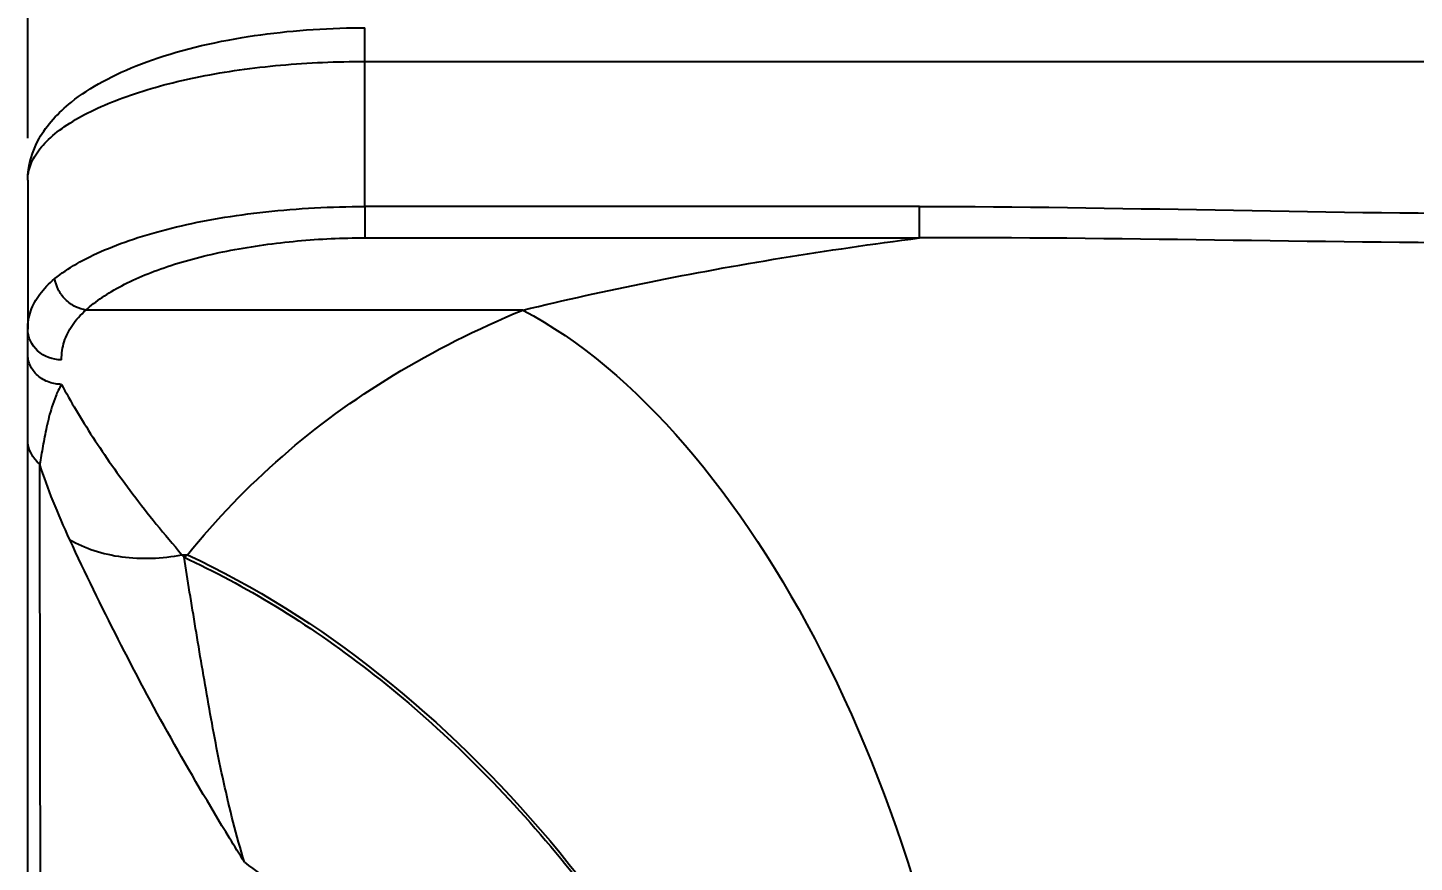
# Model space of a CAD drawing. Header units: millimetres. Extents: x 3724 to 4565, y 1133 to 1727.
# Drawn here: x 3853.63 to 3874.2, y 1564.1 to 1576.48 of the extents above; entities that cross this region are included whole.
import ezdxf

# ---------------------------------------------------------------- set-up
doc = ezdxf.new("R2010")
doc.units = ezdxf.units.MM
doc.layers.add('DIM', color=3, linetype='Continuous')
doc.styles.get("Standard").update_dxf_attribs({"font": 'arial.ttf'})
doc.dimstyles.new('사본 ISO-25', dxfattribs={"dimtxt": 7, "dimasz": 7, "dimexe": 1.25, "dimexo": 0.625, "dimtad": 1, "dimtih": 1, "dimtoh": 1, "dimdec": 1, "dimdsep": 46, "dimtxsty": 'Standard', "dimcen": 2.5, "dimclrd": 3, "dimclre": 3, "dimclrt": 4, "dimadec": 0, "dimazin": 0, "dimtfac": 1, "dimtdec": 1, "dimtmove": 0, "dimatfit": 3, "dimfxl": 1, "dimarcsym": 0})

# ---------------------------------------------------------------- blocks, each defined once
blk = doc.blocks.new('*D13')
at = {"layer": 'Defpoints', "color": 0, "transparency": 16777216}
for p in [(3897.628, 1628.953), (3853.628, 1574.216), (3897.628, 1574.216)]:
    blk.add_point(p, dxfattribs=at)
at = {"layer": 'DIM', "color": 3, "lineweight": -2, "transparency": 16777216}
for p, q in [((3853.628, 1574.841), (3853.628, 1630.203)), ((3897.628, 1574.841), (3897.628, 1630.203)), ((3860.628, 1628.953), (3868.487, 1628.953)), ((3890.628, 1628.953), (3882.768, 1628.953))]:
    blk.add_line(p, q, dxfattribs=at)
at = {"layer": 'DIM', "color": 3, "transparency": 16777216}
for points in [[(3860.628, 1630.119), (3860.628, 1627.786), (3853.628, 1628.953)], [(3890.628, 1630.119), (3890.628, 1627.786), (3897.628, 1628.953)]]:
    blk.add_solid(points, dxfattribs=at)
at = {"layer": 'DIM', "color": 4, "transparency": 16777216, "insert": (3875.628, 1628.953), "char_height": 7, "attachment_point": 5}
blk.add_mtext('44', dxfattribs=at)

msp = doc.modelspace()

# ---------------------------------------------------------------- linework, layer by layer
at = {"extrusion": (0, 1, 0)}
for p, q in [((3858.628, 1575.977), (3892.628, 1575.977)), ((3858.628, 1573.826), (3858.628, 1575.977)), ((3853.628, 1574.216), (3853.628, 1572.006)), ((3866.859, 1573.826), (3858.628, 1573.826)), ((3858.628, 1573.826), (3858.628, 1573.361)), ((3866.859, 1573.36), (3866.859, 1573.826)), ((3858.628, 1573.361), (3866.855, 1573.36)), ((3861.628, 1572.443), (3861.628, 1572.443)), ((3862.128, 1572.554), (3862.128, 1572.554)), ((3860.973, 1572.29), (3854.49, 1572.29)), ((3855.946, 1568.623), (3855.916, 1568.661)), ((3855.916, 1568.661), (3855.997, 1568.661))]:
    msp.add_line(p, q, dxfattribs=at)
at = {"extrusion": (-2.22045e-16, 6.16298e-33, -1)}
msp.add_ellipse((3860.973, 1561.103), major_axis=(-2.884, 11.648), ratio=0.526229, start_param=0.439717, end_param=1.870355, dxfattribs=at)
at = {"extrusion": (-2.22045e-16, -6.01853e-36, -1)}
msp.add_ellipse((3854.129, 1572.006), major_axis=(-0.501, 0), ratio=0.907559, start_param=4.712408, end_param=6.28321, dxfattribs=at)
at = {"extrusion": (-2.22045e-16, 0, -1)}
msp.add_ellipse((3853.628, 1543.973), major_axis=(0, 30.886), ratio=0, start_param=-0.460906, end_param=-0.433244, dxfattribs=at)
at = {"extrusion": (-2.22045e-16, -2.46519e-32, -1)}
msp.add_ellipse((3855.997, 1558.926), major_axis=(-7.122, 9.658), ratio=0.635664, start_param=0.859421, end_param=2.077537, dxfattribs=at)
for points, knots in [([(3853.628, 1574.216), (3853.628, 1574.43), (3853.691, 1574.646), (3853.912, 1575.037), (3854.076, 1575.215), (3854.551, 1575.594), (3854.901, 1575.783), (3855.745, 1576.106), (3856.256, 1576.24), (3857.295, 1576.412), (3857.828, 1576.461), (3858.448, 1576.476), (3858.538, 1576.477), (3858.628, 1576.477)], [0, 0, 0, 0, 0.1152638, 0.1152638, 0.2403177, 0.2403177, 0.4122344, 0.4122344, 0.5920963, 0.5920963, 0.7516159, 0.7516159, 0.77855, 0.77855, 0.77855, 0.77855]), ([(3858.628, 1575.977), (3858.628, 1576.046), (3858.628, 1576.163), (3858.628, 1576.307), (3858.628, 1576.396), (3858.628, 1576.456), (3858.628, 1576.475), (3858.628, 1576.477), (3858.628, 1576.477)], [0, 0, 0, 0, 0.3169157, 0.4755761, 0.6342364, 0.7928968, 0.9515572, 0.9988114, 0.9988114, 0.9988114, 0.9988114]), ([(3853.628, 1574.216), (3853.628, 1574.293), (3853.657, 1574.448), (3853.793, 1574.681), (3854.018, 1574.906), (3854.326, 1575.117), (3854.704, 1575.31), (3855.145, 1575.481), (3855.64, 1575.632), (3856.182, 1575.758), (3856.766, 1575.857), (3857.377, 1575.927), (3858.003, 1575.968), (3858.42, 1575.977), (3858.628, 1575.977)], [0.0000033, 0.0000033, 0.0000033, 0.0000033, 0.0833333, 0.1666667, 0.25, 0.3333333, 0.4166667, 0.5, 0.5833333, 0.6666667, 0.75, 0.8333333, 0.9166667, 1, 1, 1, 1]), ([(3854.767, 1573.181), (3855.071, 1573.311), (3855.43, 1573.427), (3855.833, 1573.523), (3856.236, 1573.619), (3856.685, 1573.695), (3857.159, 1573.746), (3857.632, 1573.798), (3858.13, 1573.826), (3858.628, 1573.826)], [0.25, 0.25, 0.25, 0.25, 0.5, 0.5, 0.5, 0.75, 0.75, 0.75, 1, 1, 1, 1]), ([(3854.129, 1571.551), (3854.129, 1571.645), (3854.156, 1571.825), (3854.278, 1572.07), (3854.411, 1572.219), (3854.49, 1572.29)], [0, 0, 0, 0, 0.3333333, 0.6666667, 1, 1, 1, 1]), ([(3853.628, 1570.363), (3853.628, 1570.458), (3853.628, 1570.654), (3853.628, 1570.915), (3853.628, 1571.129), (3853.628, 1571.294), (3853.628, 1571.461), (3853.628, 1571.577), (3853.628, 1571.636)], [0, 0, 0, 0, 0.250602, 0.501204, 0.626505, 0.751806, 0.877107, 1, 1, 1, 1]), ([(3853.775, 1571.319), (3853.75, 1571.341), (3853.728, 1571.365), (3853.709, 1571.391), (3853.691, 1571.416), (3853.675, 1571.443), (3853.663, 1571.471)], [0.5000011, 0.5000011, 0.5000011, 0.5000011, 0.6250008, 0.6250008, 0.6250008, 0.7500005, 0.7500005, 0.7500005, 0.7500005]), ([(3854.128, 1571.188), (3854.093, 1571.126), (3854.039, 1571.011), (3853.985, 1570.855), (3853.941, 1570.702), (3853.896, 1570.505), (3853.85, 1570.266), (3853.82, 1570.088), (3853.806, 1570.002)], [0.0001309, 0.0001309, 0.0001309, 0.0001309, 0.1230155, 0.248299, 0.3735825, 0.498866, 0.749433, 1, 1, 1, 1]), ([(3854.128, 1571.188), (3854.099, 1571.188), (3854.069, 1571.19), (3854.038, 1571.195), (3854.007, 1571.2), (3853.976, 1571.208), (3853.945, 1571.219)], [0, 0, 0, 0, 0.1250019, 0.1250019, 0.1250019, 0.2500016, 0.2500016, 0.2500016, 0.2500016]), ([(3854.128, 1571.188), (3854.262, 1570.937), (3854.573, 1570.414), (3855.166, 1569.566), (3855.651, 1568.968), (3855.916, 1568.661)], [0.0001452, 0.0001452, 0.0001452, 0.0001452, 0.3333333, 0.6666667, 1, 1, 1, 1]), ([(3853.628, 1540.974), (3853.628, 1541.349), (3853.628, 1542.161), (3853.628, 1543.576), (3853.628, 1545.23), (3853.628, 1547.756), (3853.628, 1551.464), (3853.628, 1556.817), (3853.628, 1563.073), (3853.628, 1567.835), (3853.628, 1570.363)], [0, 0, 0, 0, 0.083332, 0.166663, 0.249995, 0.333327, 0.49999, 0.666654, 0.833317, 1, 1, 1, 1]), ([(3853.812, 1567.074), (3853.81, 1567.46), (3853.809, 1567.907), (3853.809, 1568.254), (3853.809, 1568.6), (3853.809, 1568.845), (3853.808, 1569.121)], [0.88461538, 0.88461538, 0.88461538, 0.88461538, 0.92307692, 0.92307692, 0.92307692, 0.96153846, 0.96153846, 0.96153846, 0.96153846]), ([(3854.252, 1568.884), (3854.363, 1568.821), (3854.605, 1568.713), (3855.159, 1568.586), (3855.619, 1568.604), (3855.916, 1568.661)], [0, 0, 0, 0, 0.249699, 0.499799, 1, 1, 1, 1]), ([(3855.753, 1565.94), (3855.477, 1566.432), (3855.218, 1566.921), (3854.969, 1567.41), (3854.72, 1567.899), (3854.482, 1568.389), (3854.252, 1568.884)], [0.3828737, 0.3828737, 0.3828737, 0.3828737, 0.6914369, 0.6914369, 0.6914369, 1, 1, 1, 1]), ([(3856.843, 1564.1), (3856.722, 1564.498), (3856.522, 1565.289), (3856.306, 1566.449), (3856.116, 1567.581), (3856, 1568.289), (3855.946, 1568.623)], [0, 0, 0, 0, 0.250002, 0.500004, 0.750002, 1, 1, 1, 1]), ([(3853.815, 1560.333), (3853.816, 1560.711), (3853.819, 1561.088), (3853.819, 1561.476), (3853.819, 1561.958), (3853.816, 1562.455), (3853.815, 1562.94), (3853.814, 1563.424), (3853.816, 1563.895), (3853.815, 1564.407)], [0.6997209, 0.6997209, 0.6997209, 0.6997209, 0.7307692, 0.7307692, 0.7307692, 0.7692308, 0.7692308, 0.7692308, 0.8076923, 0.8076923, 0.8076923, 0.8076923]), ([(3856.843, 1564.1), (3857.502, 1563.613), (3858.754, 1562.485), (3860.282, 1560.396), (3861.29, 1558.144), (3861.635, 1556.62), (3861.73, 1555.917)], [0, 0, 0, 0, 0.258435, 0.516883, 0.775331, 1, 1, 1, 1])]:
    msp.add_open_spline(points, degree=3, knots=knots)
for points in [[(3858.628, 1576.477), (3858.628, 1576.477), (3858.628, 1576.477), (3858.628, 1576.477)], [(3853.628, 1574.216), (3853.628, 1574.216), (3853.628, 1574.216), (3853.628, 1574.216)], [(3866.859, 1573.826), (3869.782, 1573.826), (3872.704, 1573.723), (3875.628, 1573.723)], [(3854.49, 1572.29), (3854.635, 1572.42), (3854.989, 1572.661), (3855.725, 1572.965), (3856.625, 1573.192), (3857.631, 1573.33), (3858.293, 1573.361), (3858.628, 1573.361)], [(3860.973, 1572.29), (3861.584, 1572.437), (3862.834, 1572.714), (3864.807, 1573.074), (3866.162, 1573.27), (3866.857, 1573.36)], [(3875.628, 1573.284), (3872.697, 1573.284), (3869.766, 1573.373), (3866.857, 1573.36)], [(3854.03, 1572.756), (3854.215, 1572.908), (3854.463, 1573.051), (3854.767, 1573.181)], [(3853.628, 1572.006), (3853.628, 1572.099), (3853.658, 1572.279), (3853.792, 1572.53), (3853.941, 1572.683), (3854.03, 1572.756)], [(3854.08, 1572.596), (3854.053, 1572.65), (3854.037, 1572.705), (3854.03, 1572.756)], [(3854.186, 1572.448), (3854.143, 1572.491), (3854.106, 1572.543), (3854.08, 1572.596)], [(3854.336, 1572.339), (3854.282, 1572.366), (3854.23, 1572.403), (3854.186, 1572.448)], [(3854.49, 1572.29), (3854.441, 1572.297), (3854.387, 1572.313), (3854.336, 1572.339)], [(3855.997, 1568.661), (3856.428, 1569.19), (3857.364, 1570.162), (3859.012, 1571.365), (3860.287, 1572.007), (3860.973, 1572.29)], [(3853.636, 1571.555), (3853.63, 1571.583), (3853.628, 1571.61), (3853.628, 1571.636)], [(3853.663, 1571.471), (3853.651, 1571.499), (3853.642, 1571.527), (3853.636, 1571.555)], [(3853.855, 1571.26), (3853.826, 1571.277), (3853.799, 1571.297), (3853.775, 1571.319)], [(3853.945, 1571.219), (3853.914, 1571.23), (3853.883, 1571.244), (3853.855, 1571.26)], [(3853.806, 1570.002), (3853.699, 1570.088), (3853.627, 1570.23), (3853.628, 1570.363)], [(3854.252, 1568.884), (3854.072, 1569.272), (3853.922, 1569.648), (3853.806, 1570.002)], [(3853.808, 1569.121), (3853.808, 1569.398), (3853.807, 1569.706), (3853.806, 1570.002)], [(3855.946, 1568.623), (3855.963, 1568.636), (3855.98, 1568.648), (3855.997, 1568.661)], [(3855.946, 1568.623), (3856.835, 1568.214), (3858.7, 1567.091), (3861.398, 1564.521), (3863.569, 1561.372), (3864.478, 1559.21), (3864.792, 1558.185)], [(3853.813, 1566.469), (3853.813, 1566.672), (3853.812, 1566.864), (3853.812, 1567.074)], [(3853.813, 1565.917), (3853.813, 1566.119), (3853.813, 1566.298), (3853.813, 1566.469)], [(3853.815, 1564.407), (3853.815, 1564.92), (3853.813, 1565.475), (3853.813, 1565.917)], [(3856.622, 1564.457), (3856.32, 1564.952), (3856.029, 1565.447), (3855.753, 1565.94)], [(3856.843, 1564.1), (3856.768, 1564.22), (3856.695, 1564.338), (3856.622, 1564.457)]]:
    msp.add_open_spline(points, degree=3)

# ---------------------------------------------------------------- dimensions: what is measured, and where the dimension line sits
at = {"layer": 'DIM'}
dim = msp.add_linear_dim(base=(3897.628, 1628.953), p1=(3853.628, 1574.216), p2=(3897.628, 1574.216), dimstyle='사본 ISO-25', override={"dimgap": 2, "dimtad": 0}, dxfattribs=at)
dim.commit()
dim.dimension.update_dxf_attribs({"geometry": '*D13', "text_midpoint": (3875.628, 1628.953)})

doc.saveas('drawing.dxf')
